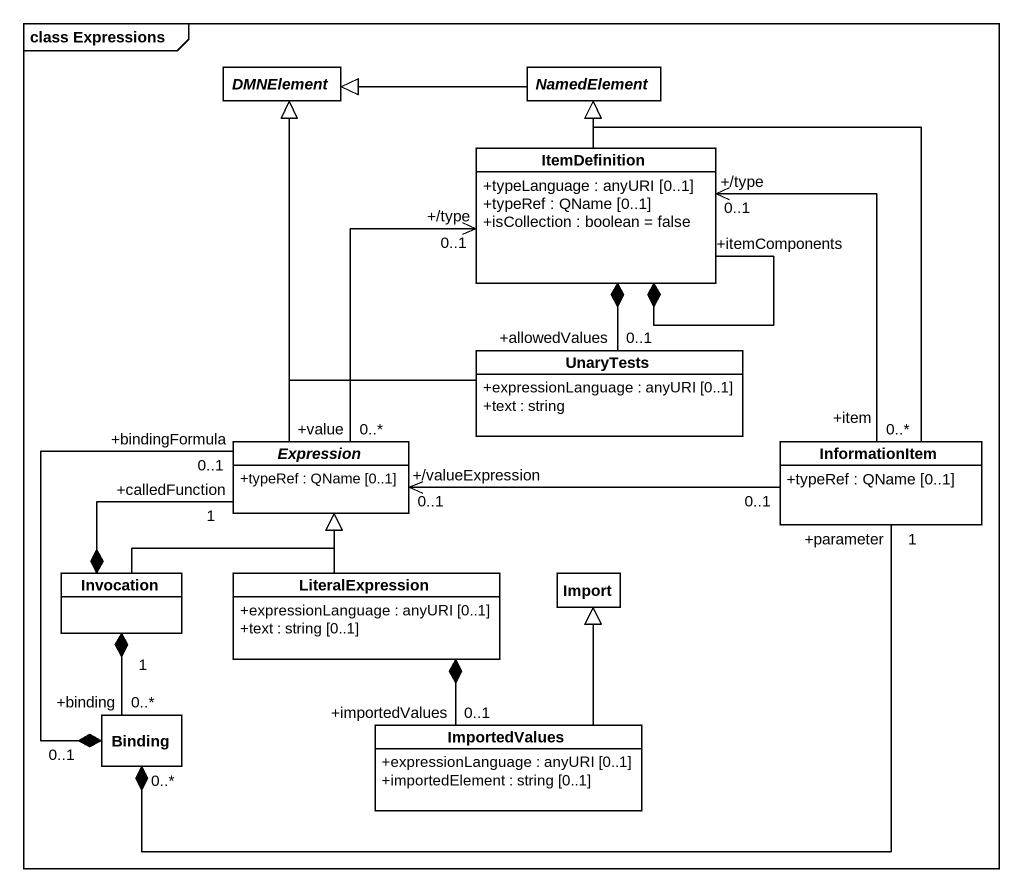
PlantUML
@startuml
mainframe class Expressions
hide circle
hide empty members
skinparam classAttributeIconSize 0
abstract class DMNElement
abstract class NamedElement
class ItemDefinition {
  +typeLanguage : anyURI [0..1]
  +typeRef : QName [0..1]
  +isCollection : boolean = false
}
class UnaryTests {
  +expressionLanguage : anyURI [0..1]
  +text : string
}
abstract class Expression {
  +typeRef : QName [0..1]
}
class InformationItem {
  +typeRef : QName [0..1]
}
class Invocation
class LiteralExpression {
  +expressionLanguage : anyURI [0..1]
  +text : string [0..1]
}
class Import
class Binding
class ImportedValues {
  +expressionLanguage : anyURI [0..1]
  +importedElement : string [0..1]
}
NamedElement -left-|> DMNElement
ItemDefinition -up-|> NamedElement
ItemDefinition *-- "+itemComponents" ItemDefinition
ItemDefinition *-- "+allowedValues\n0..1" UnaryTests
UnaryTests -up-|> DMNElement
Expression -up-|> DMNElement
Expression "+value\n0..*" -up-> "+/type\n0..1" ItemDefinition
InformationItem -up-|> NamedElement
InformationItem "+item\n0..*" -up-> "+/type\n0..1" ItemDefinition
InformationItem "0..1" -left-> "+/valueExpression\n0..1" Expression
Invocation -up-|> Expression
Invocation *-up- "+calledFunction\n1" Expression
Invocation "1" *-- "+binding\n0..*" Binding
LiteralExpression -up-|> Expression
LiteralExpression *-- "+importedValues\n0..1" ImportedValues
Binding "0..1" *-up- "+bindingFormula\n0..1" Expression
Binding "0..*" *-right- "+parameter\n1" InformationItem
ImportedValues -up-|> Import
@enduml
